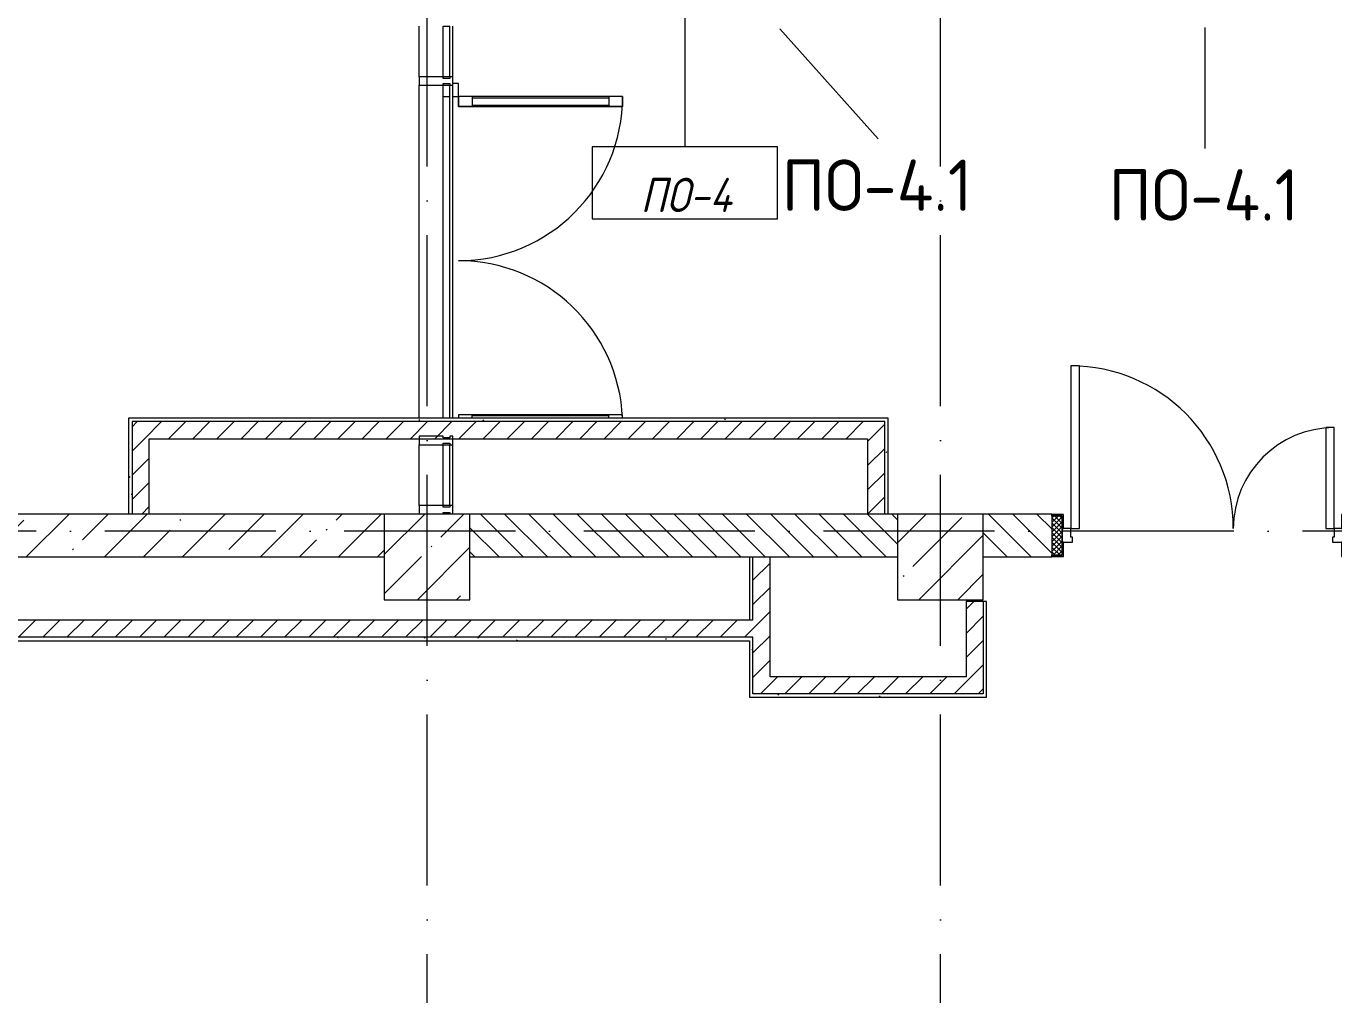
# Model space of a CAD drawing. Header units: millimetres. Extents: x -6467 to 106027, y -7090 to 195095.
# Drawn here: x 48366 to 56009, y 105887 to 111545 of the extents above; entities that cross this region are included whole.
import ezdxf

# ---------------------------------------------------------------- set-up
doc = ezdxf.new("R2010")
doc.units = ezdxf.units.MM
doc.linetypes.add('50_200_ШТРИХ_1Т_ш5_п1_п1_', pattern=[1400, 1000, -200, 0, -200])
for name, color, linetype, lineweight in [('A-DETL-GENF', 7, 'Continuous', 9), ('A-DOOR', 7, 'Continuous', 9), ('A-DOOR-2', 7, 'Continuous', 5), ('A-DOOR-FRAM', 7, 'Continuous', 9), ('A-DOOR-FRAM-2', 7, 'Continuous', 5), ('A-FLOR-IDEN', 7, 'Continuous', 9), ('A-GLAZ-CWMG', 7, 'Continuous', 9), ('A-GLAZ-CWMG-1', 7, 'Continuous', 20), ('A-WALL', 7, 'Continuous', 5), ('A-WALL-FNSH-1', 7, 'Continuous', 5), ('A-WALL-IDEN', 7, 'Continuous', 9), ('I-WALL', 7, 'Continuous', 5), ('S-COLS', 7, 'Continuous', 9), ('S-COLS-1', 7, 'Continuous', 5)]:
    doc.layers.add(name, color=color, linetype=linetype, lineweight=lineweight)
for name, color, linetype, lineweight, true_color in [('A-GENM-1', 7, 'Continuous', 9, 0xaaaaaa), ('I-WALL-1', 7, 'Continuous', 5, 0x787878), ('Оси-3', 7, '50_200_ШТРИХ_1Т_ш5_п1_п1_', 9, 0xaaaaaa)]:
    doc.layers.add(name, color=color, linetype=linetype, lineweight=lineweight, true_color=true_color)
doc.styles.add('GOST Common', font='', dxfattribs={"height": 300})
doc.styles.add('GOST Common_I', font='', dxfattribs={"width": 0.9, "height": 200})
doc.styles.get('GOST Common').set_extended_font_data('GOST Common')
doc.styles.get('GOST Common_I').set_extended_font_data('GOST Common', italic=True)
pattern_1 = [(0, (109.45, 102614.03), (406.4, 101.6), [6.706, -298.094, 6.706, -298.094, -1625.6]), (0, (109.45, 102614.03), (406.4, 101.6), [-609.6, 6.706, -602.894, 6.706, -298.094, -711.2]), (0, (109.45, 102614.03), (406.4, 101.6), [-1524, 6.706, -196.494, 6.706, -501.294]), (120, (261.85, 102664.83), (-291.18818, 301.15272), [6.706, -298.094, 6.706, -298.094, -1625.6]), (120, (261.85, 102664.83), (-291.18818, 301.15272), [-609.6, 6.706, -602.894, 6.706, -298.094, -711.2]), (120, (261.85, 102664.83), (-291.18818, 301.15272), [-1524, 6.706, -196.494, 6.706, -501.294]), (240, (312.65, 102868.03), (-115.21182, -402.75272), [6.706, -298.094, 6.706, -298.094, -1625.6]), (240, (312.65, 102868.03), (-115.21182, -402.75272), [-609.6, 6.706, -602.894, 6.706, -298.094, -711.2]), (240, (312.65, 102868.03), (-115.21182, -402.75272), [-1524, 6.706, -196.494, 6.706, -501.294])]
pattern_2 = [(45, (109.45, 102614.03), (-70.71068, 70.71068), [])]

# ---------------------------------------------------------------- blocks, each defined once
blk = doc.blocks.new('BSC_Колонна _Прямоугольная - 500х500-V69-АИ_План этажа Радиаторы_3')
at = {"layer": 'S-COLS-1'}
h = blk.add_hatch(dxfattribs=at)
h.set_pattern_fill('FP_97', color=256, style=0, pattern_type=2)
h.set_pattern_definition([(45, (-50600, -5831.04), (-228.0985, 228.0985), []), (45, (-50371.9, -5831.04), (-228.0985, 228.0985), [403.225, -80.645, 6.706, -73.939])])
h.paths.add_polyline_path([(-250, -250), (250, -250), (250, 250), (-250, 250)])
for p, q in [((250, 250), (-250, 250)), ((-250, 250), (-250, -250)), ((250, -250), (250, 250)), ((-250, -250), (250, -250))]:
    blk.add_line(p, q, dxfattribs=at)
blk = doc.blocks.new('BSC_Колонна _Прямоугольная - 500х500-V71-АИ_План этажа Радиаторы_3')
at = {"layer": 'S-COLS-1'}
h = blk.add_hatch(dxfattribs=at)
h.set_pattern_fill('FP_99', color=256, style=0, pattern_type=2)
h.set_pattern_definition([(45, (-53600, -5831.04), (-228.0985, 228.0985), []), (45, (-53371.9, -5831.04), (-228.0985, 228.0985), [403.225, -80.645, 6.706, -73.939])])
h.paths.add_polyline_path([(-250, -250), (250, -250), (250, 250), (-250, 250)])
for p, q in [((250, 250), (-250, 250)), ((-250, 250), (-250, -250)), ((250, -250), (250, 250)), ((-250, -250), (250, -250))]:
    blk.add_line(p, q, dxfattribs=at)
blk = doc.blocks.new('Прямоугольный импост - Импост структурный с накладкой - 180мм-23260741-АИ_План этажа Радиаторы_3')
at = {"layer": 'A-GLAZ-CWMG'}
for p, q in [((50553, 8636), (50553, 8931)), ((50693, 8931), (50733, 8931)), ((50693, 8636), (50693, 8931)), ((50733, 8636), (50733, 8931)), ((50750, 8636), (50750, 8931)), ((50733, 8636), (50693, 8636))]:
    blk.add_line(p, q, dxfattribs=at)
blk = doc.blocks.new('Прямоугольный импост - Импост структурный с накладкой - 180мм-V171-АИ_План этажа Радиаторы_3')
at = {"layer": 'A-GLAZ-CWMG-1'}
for p, q in [((-50, 40), (-50, 180)), ((-50, 180), (0, 180)), ((-40, 40), (-50, 40)), ((-50, -17), (-50, 0)), ((-50, 0), (-40, 0)), ((-40, 0), (-40, 40)), ((-10, 40), (-10, 0)), ((0, 40), (-10, 40)), ((-10, 0), (0, 0)), ((0, -17), (-50, -17))]:
    blk.add_line(p, q, dxfattribs=at)
blk = doc.blocks.new('Прямоугольный импост - Импост структурный с накладкой - 180мм-24535948-АИ_План этажа Радиаторы_3')
at = {"layer": 'A-GLAZ-CWMG'}
for p, q in [((50553, 6131), (50553, 6486)), ((50693, 6486), (50733, 6486)), ((50693, 6131), (50693, 6486)), ((50733, 6131), (50733, 6486)), ((50750, 6131), (50750, 6486)), ((50733, 6131), (50693, 6131))]:
    blk.add_line(p, q, dxfattribs=at)
blk = doc.blocks.new('Дверь_Витражная_СКБ_2Ст - ДВВ_ДАО_СОШ_Коридор EIW15-23259878-АИ_План этажа Радиаторы_3')
at = {"layer": 'A-DETL-GENF'}
for p, q in [((-960, 1010), (-900, 1010)), ((-960, 1010), (-960, 50)), ((-900, 1010), (-960, 1010)), ((-960, 1010), (-960, 50)), ((-900, 1010), (-900, 50)), ((-900, 50), (-900, 1010)), ((920, 1010), (900, 1010)), ((900, 1010), (900, 50)), ((920, 1010), (900, 1010)), ((900, 1010), (900, 50)), ((-960, 930), (-900, 930)), ((-950, 930), (-950, 130)), ((-906, 930), (-906, 130)), ((920, 930), (900, 930)), ((906, 930), (906, 130)), ((-960, 130), (-900, 130)), ((920, 130), (900, 130)), ((-1035, 50), (-1035, 17)), ((-960, 50), (-1035, 50)), ((-960, 50), (-1035, 50)), ((-1035, 50), (-1035, 17)), ((-900, 50), (-960, 50)), ((-960, 50), (-900, 50)), ((-960, 17), (-960, 50)), ((-960, 17), (-960, 50)), ((-960, -40), (-960, 0)), ((-960, -40), (-960, 0)), ((900, 50), (920, 50)), ((900, 50), (920, 50))]:
    blk.add_line(p, q, dxfattribs=at)
at = {"layer": 'A-DOOR-2'}
blk.add_line((-960, 1010), (-960, 50), dxfattribs=at)
for centre, start, end in [((-960, 50), 360, 90), ((960, 50), 92.40273, 180)]:
    blk.add_arc(centre, 960, start, end, dxfattribs=at)
blk = doc.blocks.new('Прямоугольный импост - Импост структурный с накладкой - 180мм-V173-АИ_План этажа Радиаторы_3')
at = {"layer": 'A-GLAZ-CWMG'}
for p, q in [((50553, 6641), (50553, 8586)), ((50693, 8586), (50733, 8586)), ((50693, 6641), (50693, 8586)), ((50733, 6641), (50733, 8586)), ((50750, 6641), (50750, 8586))]:
    blk.add_line(p, q, dxfattribs=at)
blk = doc.blocks.new('Прямоугольный импост - Импост структурный с накладкой - 180мм-22069925-АИ_План этажа Радиаторы_3')
at = {"layer": 'A-GLAZ-CWMG-1'}
for p, q in [((-25, 40), (-25, 180)), ((-25, 180), (25, 180)), ((25, 180), (25, 40)), ((-15, 40), (-25, 40)), ((-25, -17), (-25, 0)), ((-25, 0), (-15, 0)), ((-15, 0), (-15, 40)), ((15, 40), (15, 0)), ((25, 40), (15, 40)), ((15, 0), (25, 0)), ((25, 0), (25, -17)), ((25, -17), (-25, -17))]:
    blk.add_line(p, q, dxfattribs=at)
blk = doc.blocks.new('110_Дверь_СКБ_2Ст_Наружная1 - СОШ_Д-07_1760_1440_х2400мм_Все учебные помещения_ читальные залы-26086794-АИ_План этажа Радиаторы_3')
at = {"layer": 'A-DOOR-2'}
h = blk.add_hatch(dxfattribs=at)
h.set_pattern_fill('FP_117', color=256, style=0, pattern_type=2)
h.set_pattern_definition([(135, (1456.41, 189.685), (-14.14214, -14.14214), []), (225, (1456.41, 189.685), (14.14214, -14.14214), [])])
h.paths.add_polyline_path([(899.5, -115), (899.5, 115), (839.5, 115), (839.5, -115)])
at = {"layer": 'A-DOOR-FRAM-2'}
h = blk.add_hatch(dxfattribs=at)
h.set_pattern_fill('FP_118', color=256, style=0, pattern_type=2)
h.set_pattern_definition([(45, (-666.384, 189.685), (-14.1421, 14.1421), []), (135, (-666.384, 189.685), (-14.1421, -14.1421), [])])
h.paths.add_polyline_path([(-800.5, -115), (-800.5, 115), (-860.5, 115), (-860.5, -115)])
at = {"layer": 'A-DOOR'}
for p, q in [((-750.5, 990), (-750.5, 40)), ((-700.5, 990), (-750.5, 990)), ((-700.5, 40), (-700.5, 990)), ((789.5, 630), (739.5, 630)), ((739.5, 630), (739.5, 40)), ((789.5, 40), (789.5, 630)), ((-750.5, 40), (-700.5, 40)), ((739.5, 40), (789.5, 40))]:
    blk.add_line(p, q, dxfattribs=at)
at = {"layer": 'A-DOOR-2'}
for p, q in [((-792.5, 123), (-862.5, 123)), ((-862.5, 123), (-862.5, 115)), ((-862.5, 115), (-800.5, 115)), ((-800.5, 115), (-800.5, 40)), ((-792.5, 40), (-792.5, 123)), ((901.5, 123), (831.5, 123)), ((831.5, 123), (831.5, 40)), ((839.5, 40), (839.5, 115)), ((839.5, 115), (901.5, 115)), ((901.5, 115), (901.5, 123)), ((-800.5, 40), (-792.5, 40)), ((831.5, 40), (839.5, 40)), ((-792.5, -40), (-800.5, -40)), ((-800.5, -40), (-800.5, -115)), ((-792.5, -123), (-792.5, -40)), ((839.5, -40), (831.5, -40)), ((831.5, -40), (831.5, -123)), ((839.5, -115), (839.5, -40)), ((-862.5, -115), (-862.5, -123)), ((-800.5, -115), (-862.5, -115)), ((-862.5, -123), (-792.5, -123)), ((831.5, -123), (901.5, -123)), ((901.5, -115), (839.5, -115)), ((901.5, -123), (901.5, -115))]:
    blk.add_line(p, q, dxfattribs=at)
for centre, radius, start, end in [((-750.5, 40), 950, 0, 90), ((789.5, 40), 590, 90, 180)]:
    blk.add_arc(centre, radius, start, end, dxfattribs=at)
at = {"layer": 'A-DOOR-FRAM'}
for p, q in [((-800.5, 115), (-860.5, 115)), ((-860.5, 115), (-860.5, -115)), ((-800.5, -115), (-800.5, 115)), ((899.5, 115), (839.5, 115)), ((839.5, 115), (839.5, -115)), ((899.5, -115), (899.5, 115)), ((-750.5, 40), (-800.5, 40)), ((-800.5, 40), (-800.5, -40)), ((-750.5, -10), (-750.5, 40)), ((789.5, 40), (789.5, -10)), ((839.5, 40), (789.5, 40)), ((839.5, -40), (839.5, 40)), ((-800.5, -40), (-740.5, -40)), ((-740.5, -10), (-750.5, -10)), ((-740.5, -40), (-740.5, -10)), ((789.5, -10), (779.5, -10)), ((779.5, -10), (779.5, -40)), ((779.5, -40), (839.5, -40)), ((-860.5, -115), (-800.5, -115)), ((839.5, -115), (899.5, -115))]:
    blk.add_line(p, q, dxfattribs=at)
blk = doc.blocks.new('АР_Перемычка1 - АР_Перемычка-26086860-АИ_План этажа Радиаторы_3')
at = {"layer": 'A-GENM-1'}
blk.add_line((-350, -125), (-342, -125), dxfattribs=at)
blk = doc.blocks.new('AAR_СКБ_Марка_Перекрытия_1 мм - Марка пола-27961726-АИ_План этажа Радиаторы_3')
at = {"layer": 'A-FLOR-IDEN'}
for p, q in [((2.723, 2.101), (-2.69, 2.101)), ((-2.69, 2.101), (-2.69, 0)), ((2.723, 0), (2.723, 2.101)), ((-2.69, 0), (2.723, 0))]:
    blk.add_line(p, q, dxfattribs=at)

msp = doc.modelspace()

# ---------------------------------------------------------------- hatches: boundary and pattern name
at = {"layer": 'A-WALL'}
h = msp.add_hatch(dxfattribs=at)
h.set_pattern_fill('FP_1', color=256, style=0, pattern_type=2)
h.set_pattern_definition([(45, (109.45, 102614.03), (-228.0985, 228.0985), []), (45, (337.55, 102614.03), (-228.0985, 228.0985), [403.225, -80.645, 6.706, -73.939])])
h.paths.add_polyline_path([(50459.4, 108445.1), (50459.4, 108695.1), (44959.4, 108695.1), (44959.4, 108445.1), (49192.3, 108445.1)])
at = {"layer": 'I-WALL'}
h = msp.add_hatch(dxfattribs=at)
h.set_pattern_fill('FP_5', color=256, style=0, pattern_type=2)
h.set_pattern_definition(pattern_2)
h.paths.add_polyline_path([(53284, 109135.1), (53284, 109235.1), (48984.7, 109235.1), (48984.7, 109135.1), (52500.7, 109135.1)])
h = msp.add_hatch(dxfattribs=at)
h.set_pattern_fill('FP_5', color=256, style=0, pattern_type=2)
h.set_pattern_definition(pattern_2)
h.paths.add_polyline_path([(53384, 108695.1), (53384, 109235.1), (53284, 109235.1), (53284, 108695.1)])
h = msp.add_hatch(dxfattribs=at)
h.set_pattern_fill('FP_5', color=256, style=0, pattern_type=2)
h.set_pattern_definition(pattern_2)
h.paths.add_polyline_path([(49084.7, 108695.1), (49084.7, 109135.1), (48984.7, 109135.1), (48984.7, 108695.1)])
h = msp.add_hatch(dxfattribs=at)
h.set_pattern_fill('FP_2', color=256, style=0, pattern_type=2)
h.set_pattern_definition([(135, (109.45, 102614.03), (-70.71068, -70.71068), [])])
h.paths.add_polyline_path([(77584.4, 108445.1), (79379.4, 108445.1), (79379.4, 108695.1), (75509.4, 108695.1), (75509.4, 108445.1), (75658.9, 108445.1)])
h.paths.add_polyline_path([(80159.4, 108445.1), (80299.4, 108445.1), (80299.4, 108695.1), (80079.4, 108695.1), (80079.4, 108445.1)])
h.paths.add_polyline_path([(80999.4, 108445.1), (81259.4, 108445.1), (81259.4, 108695.1), (80999.4, 108695.1), (80999.4, 108530.1)])
h.paths.add_polyline_path([(72859.4, 108445.1), (72857.4, 108695.1), (72509.4, 108693.1), (72509.4, 108445.1), (72857.4, 108445.1)])
h.paths.add_polyline_path([(71959.4, 108445.1), (72009.4, 108445.1), (72009.4, 108695.1), (71959.4, 108695.1), (71959.4, 108570.8)])
h.paths.add_polyline_path([(74619.4, 108445.1), (75009.4, 108447.1), (75009.4, 108695.1), (74621.4, 108693.1), (74619.4, 108447.1)])
h.paths.add_polyline_path([(69309.4, 108445.1), (69307.4, 108695.1), (68959.4, 108695.1), (68959.4, 108445.1), (69307.4, 108445.1)])
h.paths.add_polyline_path([(68459.4, 108445.1), (68459.4, 108695.1), (62959.4, 108695.1), (62959.4, 108445.1), (65733.9, 108445.1)])
h.paths.add_polyline_path([(71071.4, 108445.1), (71459.4, 108447.1), (71459.4, 108695.1), (71071.4, 108693.1), (71069.4, 108445.1)])
h.paths.add_polyline_path([(62425.6, 108445.1), (62459.4, 108445.1), (62459.4, 108695.1), (59959.4, 108695.1), (59959.4, 108445.1)])
h.paths.add_polyline_path([(59019.4, 108445.1), (59459.4, 108445.1), (59459.4, 108695.1), (56123.9, 108693.1), (56123.9, 108445.1), (58459.4, 108445.1)])
h.paths.add_polyline_path([(54361.9, 108445.1), (54359.9, 108695.1), (53959.4, 108695.1), (53959.4, 108445.1), (54359.9, 108445.1)])
h.paths.add_polyline_path([(53459.4, 108445.1), (53459.4, 108695.1), (50959.4, 108695.1), (50959.4, 108445.1), (52500.7, 108445.1)])
h = msp.add_hatch(dxfattribs=at)
h.set_pattern_fill('FP_5', color=256, style=0, pattern_type=2)
h.set_pattern_definition(pattern_2)
h.paths.add_polyline_path([(52714.1, 107745.1), (52714.1, 108445.1), (52614.1, 108445.1), (52614.1, 107745.1)])
h = msp.add_hatch(dxfattribs=at)
h.set_pattern_fill('FP_5', color=256, style=0, pattern_type=2)
h.set_pattern_definition(pattern_2)
h.paths.add_polyline_path([(53959.4, 107645.1), (53959.4, 108185.1), (53859.4, 108185.1), (53859.4, 107645.1)])
h = msp.add_hatch(dxfattribs=at)
h.set_pattern_fill('FP_5', color=256, style=0, pattern_type=2)
h.set_pattern_definition(pattern_2)
h.paths.add_polyline_path([(52594.1, 107975.1), (52614.1, 107975.1), (52614.1, 108075.1), (48147.4, 108075.1), (48147.4, 107975.1), (52500.7, 107975.1)])
h = msp.add_hatch(dxfattribs=at)
h.set_pattern_fill('FP_5', color=256, style=0, pattern_type=2)
h.set_pattern_definition(pattern_2)
h.paths.add_polyline_path([(53859.4, 107645.1), (53859.4, 107745.1), (52614.1, 107745.1), (52614.1, 107645.1)])
at = {"layer": 'I-WALL-1'}
h = msp.add_hatch(dxfattribs=at)
h.set_pattern_fill('FP_3', color=256, style=0, pattern_type=2)
h.set_pattern_definition(pattern_1)
h.paths.add_polyline_path([(53284, 109235.1), (53384, 109235.1), (53384, 109255.1), (48964.7, 109255.1), (48964.7, 109235.1), (52500.7, 109235.1)])
h = msp.add_hatch(dxfattribs=at)
h.set_pattern_fill('FP_3', color=256, style=0, pattern_type=2)
h.set_pattern_definition(pattern_1)
h.paths.add_polyline_path([(48964.7, 108695.1), (48984.7, 108695.1), (48984.7, 109235.1), (48964.7, 109235.1), (48964.7, 109135.1)])
h = msp.add_hatch(dxfattribs=at)
h.set_pattern_fill('FP_3', color=256, style=0, pattern_type=2)
h.set_pattern_definition(pattern_1)
h.paths.add_polyline_path([(53404, 108695.1), (53404, 109255.1), (53384, 109255.1), (53384, 108695.1)])
h = msp.add_hatch(dxfattribs=at)
h.set_pattern_fill('FP_3', color=256, style=0, pattern_type=2)
h.set_pattern_definition(pattern_1)
h.paths.add_polyline_path([(52594.1, 107645.1), (52614.1, 107645.1), (52614.1, 107975.1), (52594.1, 107975.1), (52594.1, 107745.1)])
h.paths.add_polyline_path([(52614.1, 108075.1), (52614.1, 108445.1), (52594.1, 108445.1), (52594.1, 108075.1)])
h = msp.add_hatch(dxfattribs=at)
h.set_pattern_fill('FP_3', color=256, style=0, pattern_type=2)
h.set_pattern_definition(pattern_1)
h.paths.add_polyline_path([(53979.4, 107625.1), (53979.4, 108185.1), (53959.4, 108185.1), (53959.4, 107625.1)])
h = msp.add_hatch(dxfattribs=at)
h.set_pattern_fill('FP_3', color=256, style=0, pattern_type=2)
h.set_pattern_definition(pattern_1)
h.paths.add_polyline_path([(52594.1, 107955.1), (52594.1, 107975.1), (48047.4, 107975.1), (48047.4, 107955.1), (52500.7, 107955.1)])
h = msp.add_hatch(dxfattribs=at)
h.set_pattern_fill('FP_3', color=256, style=0, pattern_type=2)
h.set_pattern_definition(pattern_1)
h.paths.add_polyline_path([(52594.1, 107625.1), (53959.4, 107625.1), (53959.4, 107645.1), (52594.1, 107645.1)])

# ---------------------------------------------------------------- linework, layer by layer
at = {"layer": 'A-FLOR-IDEN'}
msp.add_line((52216.2, 111606.1), (52216.2, 110839.6), dxfattribs=at)
at = {"layer": 'A-WALL'}
for p, q in [((48984.7, 109235.1), (48984.7, 108695.1)), ((53384, 109235.1), (48984.7, 109235.1)), ((53384, 108695.1), (53384, 109235.1)), ((50459.4, 108695.1), (44959.4, 108695.1)), ((53459.4, 108695.1), (50959.4, 108695.1)), ((54361.9, 108695.1), (53959.4, 108695.1)), ((44959.4, 108445.1), (50459.4, 108445.1)), ((50959.4, 108445.1), (53459.4, 108445.1)), ((52614.1, 108075.1), (52614.1, 108445.1)), ((53959.4, 108445.1), (54361.9, 108445.1)), ((53959.4, 108185.1), (53959.4, 107645.1)), ((52614.1, 108075.1), (52594.1, 108075.1)), ((52614.1, 107975.1), (48047.4, 107975.1)), ((52614.1, 107645.1), (52614.1, 107975.1)), ((53959.4, 107645.1), (52614.1, 107645.1))]:
    msp.add_line(p, q, dxfattribs=at)
at = {"layer": 'A-WALL-FNSH-1'}
for p, q in [((48964.7, 109255.1), (48964.7, 108695.1)), ((53404, 109255.1), (48964.7, 109255.1)), ((53404, 108695.1), (53404, 109255.1)), ((49084.7, 108695.1), (49084.7, 109135.1)), ((49084.7, 109135.1), (53284, 109135.1)), ((53284, 109135.1), (53284, 108695.1)), ((52594.1, 108445.1), (52594.1, 108075.1)), ((52714.1, 107745.1), (52714.1, 108445.1)), ((53979.4, 108185.1), (53859.4, 108185.1)), ((53859.4, 108185.1), (53859.4, 107745.1)), ((53979.4, 107625.1), (53979.4, 108185.1)), ((52594.1, 108075.1), (48147.4, 108075.1)), ((48027.4, 107955.1), (52594.1, 107955.1)), ((52594.1, 107955.1), (52594.1, 107625.1)), ((53859.4, 107745.1), (52714.1, 107745.1)), ((52594.1, 107625.1), (53979.4, 107625.1))]:
    msp.add_line(p, q, dxfattribs=at)
at = {"layer": 'A-WALL-IDEN'}
for p, q in [((52771.1, 111529.4), (53346.6, 110886.4)), ((55256.2, 111538.1), (55256.2, 110829.6))]:
    msp.add_line(p, q, dxfattribs=at)
at = {"layer": 'Оси-3'}
for p, q in [((50709.4, 96724.3), (50709.4, 114331)), ((53709.4, 96724.3), (53709.4, 114331)), ((90428.2, 108595.1), (-5157.9, 108595.1))]:
    msp.add_line(p, q, dxfattribs=at)

# ---------------------------------------------------------------- block references
at = {"layer": 'A-DOOR-2', "rotation": 269.9999999999998}
msp.add_blockref('Дверь_Витражная_СКБ_2Ст - ДВВ_ДАО_СОШ_Коридор EIW15-23259878-АИ_План этажа Радиаторы_3', (50842.4, 110175.1), dxfattribs=at)
at = {"layer": 'A-DOOR-2'}
msp.add_blockref('110_Дверь_СКБ_2Ст_Наружная1 - СОШ_Д-07_1760_1440_х2400мм_Все учебные помещения_ читальные залы-26086794-АИ_План этажа Радиаторы_3', (55222.4, 108570.1), dxfattribs=at)
at = {"layer": 'A-FLOR-IDEN', "xscale": 199.9999999999999, "yscale": 199.9999999999999, "zscale": 199.9999999999999}
msp.add_blockref('AAR_СКБ_Марка_Перекрытия_1 мм - Марка пола-27961726-АИ_План этажа Радиаторы_3', (52212.9, 110419.4), dxfattribs=at)
at = {"layer": 'A-GENM-1'}
msp.add_blockref('АР_Перемычка1 - АР_Перемычка-26086860-АИ_План этажа Радиаторы_3', (54361.9, 108570.1), dxfattribs=at)
at = {"layer": 'A-GLAZ-CWMG'}
for name in ['Прямоугольный импост - Импост структурный с накладкой - 180мм-23260741-АИ_План этажа Радиаторы_3', 'Прямоугольный импост - Импост структурный с накладкой - 180мм-V173-АИ_План этажа Радиаторы_3', 'Прямоугольный импост - Импост структурный с накладкой - 180мм-24535948-АИ_План этажа Радиаторы_3']:
    msp.add_blockref(name, (109.4, 102614), dxfattribs=at)
at = {"layer": 'A-GLAZ-CWMG', "extrusion": (0, 0, -1), "rotation": 270.0000000000002}
for name, p in [('Прямоугольный импост - Импост структурный с накладкой - 180мм-22069925-АИ_План этажа Радиаторы_3', (-50842.4, 111225.1)), ('Прямоугольный импост - Импост структурный с накладкой - 180мм-22069925-АИ_План этажа Радиаторы_3', (-50842.4, 109125.1)), ('Прямоугольный импост - Импост структурный с накладкой - 180мм-V171-АИ_План этажа Радиаторы_3', (-50842.4, 108695.1))]:
    msp.add_blockref(name, p, dxfattribs=at)
at = {"layer": 'S-COLS'}
for name, p in [('BSC_Колонна _Прямоугольная - 500х500-V69-АИ_План этажа Радиаторы_3', (50709.4, 108445.1)), ('BSC_Колонна _Прямоугольная - 500х500-V71-АИ_План этажа Радиаторы_3', (53709.4, 108445.1))]:
    msp.add_blockref(name, p, dxfattribs=at)

# ---------------------------------------------------------------- texts
at = {"layer": 'A-FLOR-IDEN', "insert": (52223.1, 110559.1), "char_height": 200, "width": 572.4, "attachment_point": 5, "line_spacing_factor": 1.022766, "style": 'GOST Common_I'}
msp.add_mtext('\\pxqc,t0.9,1.8,2.7,3.6,4.5,5.4,6.3,7.2,8.1,9,9.9,10.8,11.7,12.6,13.5,14.4,15.3,16.2,17.1,18,18.9,19.8,20.7,21.6,22.5,23.4,24.3,25.2,26.1,27,27.9,28.8;{ПО-4}', dxfattribs=at)
at = {"layer": 'A-WALL-IDEN', "char_height": 300, "width": 1178, "attachment_point": 2, "line_spacing_factor": 1.022766, "style": 'GOST Common'}
for insert in [(53339.6, 110765.9), (55249.2, 110709.1)]:
    msp.add_mtext('\\pxqc,t0.26667,0.53333,0.8,1.06667,1.33333,1.6,1.86667,2.13333,2.4,2.66667,2.93333,3.2,3.46667,3.73333,4,4.26667,4.53333,4.8,5.06667,5.33333,5.6,5.86667,6.13333,6.4,6.66667,6.93333,7.2,7.46667,7.73333,8,8.26667,8.53333;{ПО-4.1}', dxfattribs=dict(at, insert=insert))

doc.saveas('drawing.dxf')
